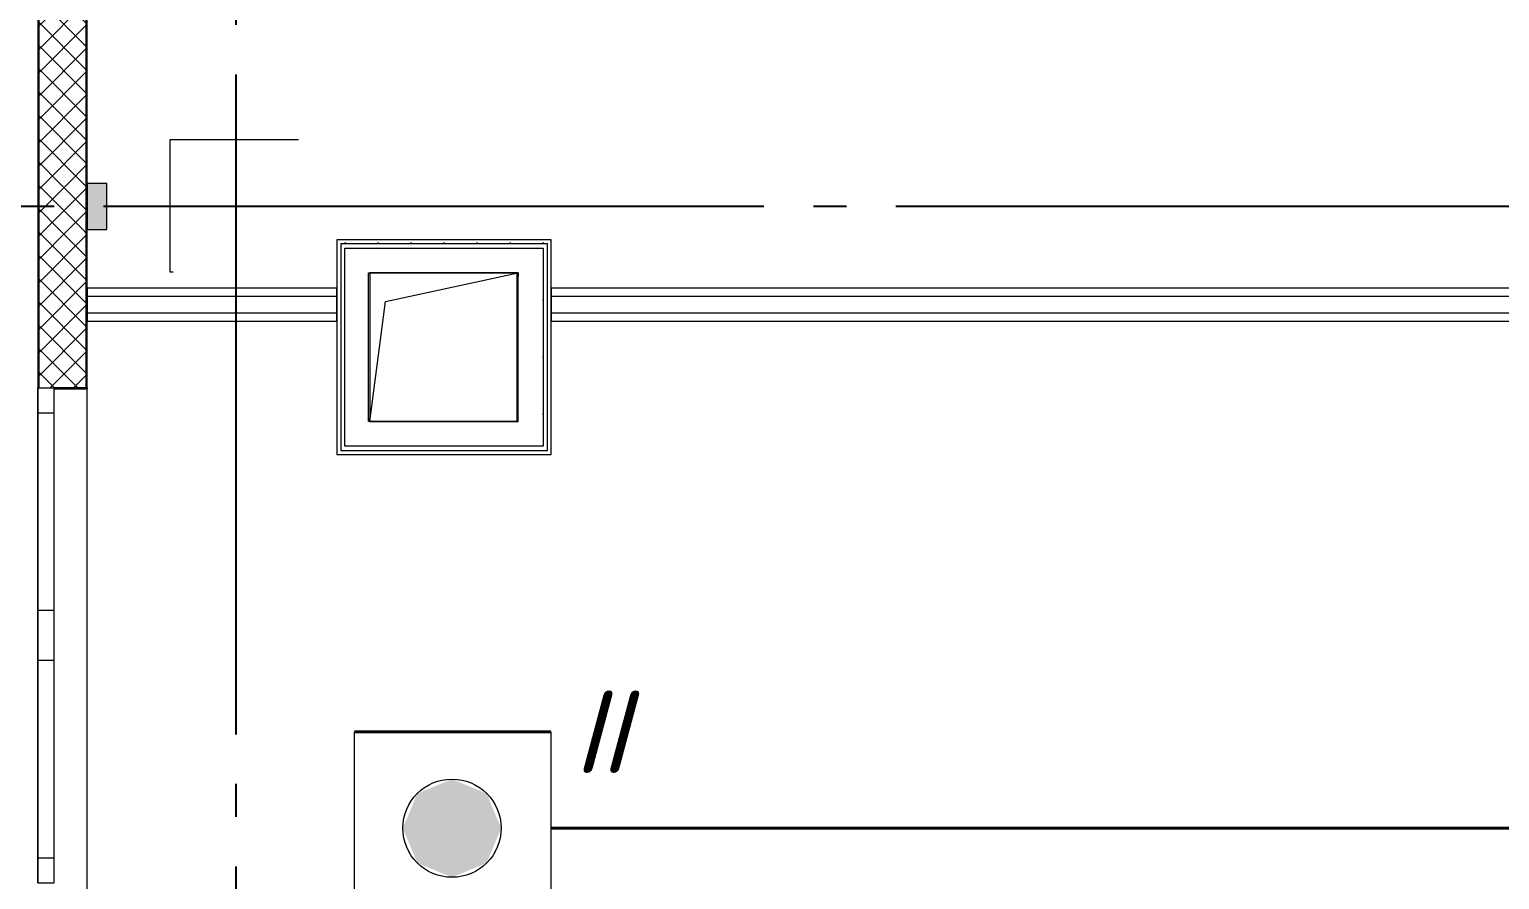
# Model space of a CAD drawing. Header units: millimetres. Extents: x 0 to 1286, y 0 to 420.
# Drawn here: x 91.94 to 136.47, y 139.19 to 164.95 of the extents above; entities that cross this region are included whole.
import ezdxf

# ---------------------------------------------------------------- set-up
doc = ezdxf.new("R2010")
doc.units = ezdxf.units.MM
for name, pattern in [('ГОСТ 2.303 5', [24, 20, -1.5, 1, -1.5]), ('СПКБ-0000-000-АР#003$0$Achse', [2300, 0, -800, 1500, 0]), ('СПКБ-0000-000-АР#003$0$Ashe', [300, 200, -100])]:
    doc.linetypes.add(name, pattern=pattern)
for name, color, linetype in [('Viewport2ForCustomObjects_0', 7, 'Continuous'), ('СПКБ-0000-000-АР#003$0$Колонны существующие', 7, 'Continuous'), ('СПКБ-0000-000-АР#003$0$Окна ArchiCAD', 7, 'Continuous'), ('СПКБ-0000-000-АР#003$0$Перекрытие', 7, 'Continuous'), ('СПКБ-0000-000-АР#003$0$Стены', 7, 'Continuous'), ('СПКБ-0000-000-АР#003$0$Фахверк', 7, 'Continuous'), ('Строительные оси', 7, 'Continuous'), ('ЭО_РАБОЧЕЕ ОСВЕЩЕНИЕ', 7, 'Continuous')]:
    doc.layers.add(name, color=color, linetype=linetype)
for name, color, linetype, lineweight in [('СПКБ-0000-000-АР#003$0$Колонны существующие_Ном._пера__2', 8, 'Continuous', 15), ('СПКБ-0000-000-АР#003$0$Окна ArchiCAD_Ном._пера__6', 5, 'Continuous', 9), ('СПКБ-0000-000-АР#003$0$Перекрытие_Ном._пера__1', 7, 'Continuous', 13), ('СПКБ-0000-000-АР#003$0$Стены_Ном._пера__1', 7, 'Continuous', 13), ('СПКБ-0000-000-АР#003$0$Стены_Ном._пера__20', 1, 'Continuous', 20), ('СПКБ-0000-000-АР#003$0$Фахверк_Ном._пера__1', 7, 'Continuous', 13), ('СПКБ-0000-000-АР#003$0$Шахты ОВ_Ном._пера__1', 7, 'Continuous', 13)]:
    doc.layers.add(name, color=color, linetype=linetype, lineweight=lineweight)
for name, color, linetype, lineweight, true_color in [('СПКБ-0000-000-АР#003$0$Окна ArchiCAD_Ном._пера__68', 7, 'Continuous', 20, 0xfd4435), ('СПКБ-0000-000-АР#003$0$Стены_Ном._пера__161', 7, 'Continuous', 13, 0xe11606), ('СПКБ-0000-000-АР#003$0$Стены_Ном._пера__68', 7, 'Continuous', 20, 0xfd4435), ('СПКБ-0000-000-АР#003$0$Фахверк_Ном._пера__102', 7, 'Continuous', 13, 0xcccccc)]:
    doc.layers.add(name, color=color, linetype=linetype, lineweight=lineweight, true_color=true_color)
doc.styles.add('2.5', font='isocpeui.ttf')
pattern_1 = [(45, (0, 0), (-35.35534, 35.35534), []), (135, (0, 0), (35.35534, 35.35534), [])]
pattern_2 = [(0, (0, 0), (0, 75), [0, -75])]
pattern_3 = [(0, (0, 0), (0, 173.2051), [0, -100]), (0, (50, 86.6), (0, 173.2051), [0, -100])]

# ---------------------------------------------------------------- blocks, each defined once
blk = doc.blocks.new('*E601')
at = {"layer": 'Строительные оси', "color": 3, "linetype": 'ГОСТ 2.303 5', "lineweight": 25}
for p, q in [((-239.569, 258.857), (-239.569, -45.143)), ((280.431, 38.857), (-283.569, 38.857))]:
    blk.add_line(p, q, dxfattribs=at)
at = {"layer": 'ЭО_РАБОЧЕЕ ОСВЕЩЕНИЕ', "color": 5, "lineweight": 40}
for p, q in [((-235.975, 22.939), (-230.025, 22.939)), ((-230.025, 20.014), (-195.216, 20.014))]:
    blk.add_line(p, q, dxfattribs=at)
at = {"layer": 'ЭО_РАБОЧЕЕ ОСВЕЩЕНИЕ', "color": 7, "lineweight": 0}
for p, q in [((-235.975, 16.989), (-235.975, 22.939)), ((-230.025, 22.939), (-230.025, 16.989))]:
    blk.add_line(p, q, dxfattribs=at)
blk.add_circle((-233.017, 20.014), 1.488, dxfattribs=at)
at = {"layer": 'ЭО_РАБОЧЕЕ ОСВЕЩЕНИЕ', "color": 5, "lineweight": 0}
for points in [[(-233.017, 21.502), (-234.069, 21.066), (-231.966, 21.066)], [(-234.069, 21.066), (-234.505, 20.014), (-231.53, 20.014)], [(-234.069, 21.066), (-231.966, 21.066), (-231.53, 20.014)], [(-234.505, 20.014), (-234.069, 18.962), (-231.966, 18.962)], [(-234.505, 20.014), (-231.53, 20.014), (-231.966, 18.962)], [(-234.069, 18.962), (-231.966, 18.962), (-233.017, 18.527)]]:
    blk.add_solid(points, dxfattribs=at)
blk = doc.blocks.new('СПКБ-0000-000-АР#003$0$Перекрытие_1', base_point=(-24406.7, -2530.3))
at = {"layer": 'СПКБ-0000-000-АР#003$0$Перекрытие_Ном._пера__1', "color": 7, "linetype": 'Continuous', "lineweight": 13, "flags": 128}
blk.add_lwpolyline([(-24406.7, -2530.3), (-24406.7, 18886.6), (-23563.9, 18885.7), (-23563.9, 17144.7), (-22883.9, 17144.7), (-20992.9, 17144.7), (-20022.9, 17144.7), (-20022.9, 20246.7), (-17951.9, 20246.7), (-17956.9, 23688.1), (-17956.9, 25286.1), (17852.7, 25286.1), (17852.7, -2530.3), (5843.1, -2530.3), (243.1, -2530.3)], close=True, dxfattribs=at)
blk = doc.blocks.new('СПКБ-0000-000-АР#003$0$Двустворчатое Окно 19')
at = {"layer": 'СПКБ-0000-000-АР#003$0$Окна ArchiCAD_Ном._пера__6', "color": 5, "linetype": 'Continuous', "lineweight": 9}
for p, q in [((-747, 100), (747, 100)), ((-750, 0), (-675, 0)), ((-675, 0), (-675, -50)), ((-675, 0), (-75, 0)), ((-75, -50), (-75, 0)), ((-75, 0), (0, 0)), ((0, 0), (75, 0)), ((75, 0), (75, -50)), ((75, 0), (675, 0)), ((675, -50), (675, 0)), ((675, 0), (750, 0)), ((-750, -50), (750, -50)), ((-675, -50), (-750, -50)), ((-75, -50), (-675, -50)), ((0, -50), (-75, -50)), ((75, -50), (0, -50)), ((675, -50), (75, -50)), ((750, -50), (675, -50))]:
    blk.add_line(p, q, dxfattribs=at)
at = {"layer": 'СПКБ-0000-000-АР#003$0$Окна ArchiCAD_Ном._пера__68', "color": 20, "linetype": 'Continuous', "lineweight": 20, "true_color": 0xfd4435}
for p, q in [((-750, -47), (-750, 0)), ((750, -47), (750, 0)), ((-750, -50), (-750, -47)), ((750, -50), (750, -47))]:
    blk.add_line(p, q, dxfattribs=at)
blk = doc.blocks.new('СПКБ-0000-000-АР#003$0$Стена_2', base_point=(-24406.7, 25306.1))
at = {"layer": 'СПКБ-0000-000-АР#003$0$Стены_Ном._пера__68', "linetype": 'Continuous', "lineweight": 20, "true_color": 0xfd4435}
for points in [[(-24556.7, 3955.7), (-24553.7, 3955.7), (-24553.7, 4835.7), (-24556.7, 4835.7)], [(-24409.7, 3955.7), (-24406.7, 3955.7), (-24406.7, 4835.7), (-24409.7, 4835.7)], [(-24556.7, 3955.7), (-24556.7, 3815.7), (-24553.7, 3815.7), (-24553.7, 3955.7)], [(-24409.7, 3815.7), (-24406.9, 3815.7), (-24406.9, 3955.7), (-24409.7, 3955.7)], [(-24556.7, 3815.7), (-24556.7, 3335.7), (-24553.7, 3335.7), (-24553.7, 3815.7)], [(-24409.7, 3815.7), (-24409.7, 3335.7), (-24406.7, 3335.7), (-24406.7, 3815.7)], [(-24406.7, 3332.7), (-24406.7, 3335.7), (-24409.7, 3335.7), (-24506.7, 3335.7), (-24506.7, 3332.7)]]:
    blk.add_hatch(color=20, dxfattribs=at).paths.add_polyline_path(points)
h = blk.add_hatch(dxfattribs=at)
h.set_pattern_fill('СЕТКА_5X5_ДИАГОНАЛЬНАЯ', color=20, style=0, pattern_type=2)
h.set_pattern_definition(pattern_1)
h.paths.add_polyline_path([(-24553.7, 3955.7), (-24409.7, 3955.7), (-24409.7, 4835.7), (-24506.7, 4835.7), (-24553.7, 4835.7)])
h = blk.add_hatch(dxfattribs=at)
h.set_pattern_fill('СЕТКА_5X5_ДИАГОНАЛЬНАЯ', color=20, style=0, pattern_type=2)
h.set_pattern_definition(pattern_1)
h.paths.add_polyline_path([(-24553.7, 3955.7), (-24553.7, 3815.7), (-24409.7, 3815.7), (-24409.7, 3955.7)])
h = blk.add_hatch(dxfattribs=at)
h.set_pattern_fill('СЕТКА_5X5_ДИАГОНАЛЬНАЯ', color=20, style=0, pattern_type=2)
h.set_pattern_definition(pattern_1)
h.paths.add_polyline_path([(-24553.7, 3335.7), (-24506.7, 3335.7), (-24409.7, 3335.7), (-24409.7, 3815.7), (-24553.7, 3815.7)])
at = {"layer": 'СПКБ-0000-000-АР#003$0$Стены_Ном._пера__68', "color": 20, "linetype": 'Continuous', "lineweight": 20, "true_color": 0xfd4435}
for p, q in [((-24553.7, 4835.7), (-24553.7, 3955.7)), ((-24409.7, 3955.7), (-24409.7, 4835.7)), ((-24553.7, 3955.7), (-24553.7, 3815.7)), ((-24409.7, 3815.7), (-24409.7, 3955.7)), ((-24553.7, 3815.7), (-24553.7, 3335.7)), ((-24409.7, 3335.7), (-24409.7, 3815.7)), ((-24556.7, 3335.7), (-24553.7, 3335.7)), ((-24553.7, 3335.7), (-24506.7, 3335.7)), ((-24506.7, 3335.7), (-24506.7, 3332.7)), ((-24409.7, 3335.7), (-24506.7, 3335.7)), ((-24506.7, 3332.7), (-24406.7, 3332.7)), ((-24406.7, 3335.7), (-24406.7, 3332.7))]:
    blk.add_line(p, q, dxfattribs=at)
at = {"layer": 'СПКБ-0000-000-АР#003$0$Стены_Ном._пера__68', "color": 20, "linetype": 'Continuous', "lineweight": 20, "true_color": 0xfd4435, "flags": 128}
for points in [[(-24556.7, 4835.7), (-24556.7, 3335.7)], [(-24406.7, 3955.7), (-24406.7, 4835.7)], [(-24406.7, 3335.7), (-24406.7, 3815.7)]]:
    blk.add_lwpolyline(points, dxfattribs=at)
at = {"layer": 'СПКБ-0000-000-АР#003$0$Окна ArchiCAD', "color": 5, "linetype": 'Continuous', "lineweight": 9, "xscale": -1, "zscale": 1000, "rotation": 270}
blk.add_blockref('СПКБ-0000-000-АР#003$0$Двустворчатое Окно 19', (-24506.7, 2585.7), dxfattribs=at)
blk = doc.blocks.new('СПКБ-0000-000-АР#003$0$Стена_25', base_point=(-24406.7, 3638))
at = {"layer": 'СПКБ-0000-000-АР#003$0$Стены_Ном._пера__161', "linetype": 'Continuous', "lineweight": 13, "true_color": 0xe11606}
h = blk.add_hatch(dxfattribs=at)
h.set_pattern_fill('ГИПС', color=12, style=0, pattern_type=2)
h.set_pattern_definition(pattern_2)
h.paths.add_polyline_path([(-23650.9, 3638), (-24406.7, 3638), (-24406.7, 3613), (-23650.9, 3613)])
h = blk.add_hatch(dxfattribs=at)
h.set_pattern_fill('ГИПС', color=12, style=0, pattern_type=2)
h.set_pattern_definition(pattern_2)
h.paths.add_polyline_path([(-24406.7, 3538), (-23650.9, 3538), (-23650.9, 3563), (-24406.7, 3563)])
at = {"layer": 'СПКБ-0000-000-АР#003$0$Стены_Ном._пера__161', "color": 12, "linetype": 'Continuous', "lineweight": 13, "true_color": 0xe11606}
for p, q in [((-23650.9, 3613), (-24406.7, 3613)), ((-24406.7, 3563), (-23650.9, 3563))]:
    blk.add_line(p, q, dxfattribs=at)
at = {"layer": 'СПКБ-0000-000-АР#003$0$Стены_Ном._пера__161', "color": 12, "linetype": 'Continuous', "lineweight": 13, "true_color": 0xe11606, "flags": 128}
for points in [[(-23650.9, 3638), (-24406.7, 3638)], [(-24406.7, 3638), (-24406.7, 3538)], [(-23650.9, 3538), (-23650.9, 3638)], [(-24406.7, 3538), (-23650.9, 3538)]]:
    blk.add_lwpolyline(points, dxfattribs=at)
blk = doc.blocks.new('СПКБ-0000-000-АР#003$0$Стена_120', base_point=(-23550.9, 3234.3))
at = {"layer": 'СПКБ-0000-000-АР#003$0$Стены_Ном._пера__20', "linetype": 'Continuous', "lineweight": 20}
h = blk.add_hatch(dxfattribs=at)
h.set_pattern_fill('ШТУКАТУРКА', color=1, style=0, pattern_type=2)
h.set_pattern_definition(pattern_3)
h.paths.add_polyline_path([(-23650.9, 3134.3), (-23000.9, 3134.3), (-23012.9, 3146.3), (-23638.9, 3146.3)])
h = blk.add_hatch(dxfattribs=at)
h.set_pattern_fill('ШТУКАТУРКА', color=1, style=0, pattern_type=2)
h.set_pattern_definition(pattern_3)
h.paths.add_polyline_path([(-23025.9, 3159.3), (-23625.9, 3159.3), (-23638.9, 3146.3), (-23012.9, 3146.3)])
at = {"layer": 'СПКБ-0000-000-АР#003$0$Стены_Ном._пера__1', "color": 7, "linetype": 'СПКБ-0000-000-АР#003$0$Achse', "lineweight": 13, "flags": 128}
blk.add_lwpolyline([(-23100.9, 3234.3), (-23550.9, 3234.3)], dxfattribs=at)
at = {"layer": 'СПКБ-0000-000-АР#003$0$Стены_Ном._пера__20', "color": 1, "linetype": 'Continuous', "lineweight": 20, "flags": 128}
blk.add_lwpolyline([(-23650.9, 3134.3), (-23000.9, 3134.3)], dxfattribs=at)
at = {"layer": 'СПКБ-0000-000-АР#003$0$Стены_Ном._пера__68', "color": 20, "linetype": 'Continuous', "lineweight": 20, "true_color": 0xfd4435}
for p, q in [((-23638.9, 3146.3), (-23012.9, 3146.3)), ((-23025.9, 3159.3), (-23625.9, 3159.3))]:
    blk.add_line(p, q, dxfattribs=at)
blk = doc.blocks.new('СПКБ-0000-000-АР#003$0$Стена_121', base_point=(-23100.9, 3234.3))
at = {"layer": 'СПКБ-0000-000-АР#003$0$Стены_Ном._пера__20', "linetype": 'Continuous', "lineweight": 20}
h = blk.add_hatch(dxfattribs=at)
h.set_pattern_fill('ШТУКАТУРКА', color=1, style=0, pattern_type=2)
h.set_pattern_definition(pattern_3)
h.paths.add_polyline_path([(-23025.9, 3759.3), (-23025.9, 3159.3), (-23012.9, 3146.3), (-23012.9, 3772.3)])
h = blk.add_hatch(dxfattribs=at)
h.set_pattern_fill('ШТУКАТУРКА', color=1, style=0, pattern_type=2)
h.set_pattern_definition(pattern_3)
h.paths.add_polyline_path([(-23000.9, 3134.3), (-23000.9, 3784.3), (-23012.9, 3772.3), (-23012.9, 3146.3)])
at = {"layer": 'СПКБ-0000-000-АР#003$0$Стены_Ном._пера__1', "color": 7, "linetype": 'СПКБ-0000-000-АР#003$0$Achse', "lineweight": 13, "flags": 128}
blk.add_lwpolyline([(-23100.9, 3684.3), (-23100.9, 3234.3)], dxfattribs=at)
at = {"layer": 'СПКБ-0000-000-АР#003$0$Стены_Ном._пера__20', "color": 1, "linetype": 'Continuous', "lineweight": 20, "flags": 128}
blk.add_lwpolyline([(-23000.9, 3134.3), (-23000.9, 3784.3)], dxfattribs=at)
at = {"layer": 'СПКБ-0000-000-АР#003$0$Стены_Ном._пера__68', "color": 20, "linetype": 'Continuous', "lineweight": 20, "true_color": 0xfd4435}
for p, q in [((-23025.9, 3759.3), (-23025.9, 3159.3)), ((-23012.9, 3146.3), (-23012.9, 3772.3))]:
    blk.add_line(p, q, dxfattribs=at)
blk = doc.blocks.new('СПКБ-0000-000-АР#003$0$Стена_130', base_point=(-23550.9, 3684.3))
at = {"layer": 'СПКБ-0000-000-АР#003$0$Стены_Ном._пера__20', "linetype": 'Continuous', "lineweight": 20}
h = blk.add_hatch(dxfattribs=at)
h.set_pattern_fill('ШТУКАТУРКА', color=1, style=0, pattern_type=2)
h.set_pattern_definition(pattern_3)
h.paths.add_polyline_path([(-23000.9, 3784.3), (-23650.9, 3784.3), (-23638.9, 3772.3), (-23012.9, 3772.3)])
h = blk.add_hatch(dxfattribs=at)
h.set_pattern_fill('ШТУКАТУРКА', color=1, style=0, pattern_type=2)
h.set_pattern_definition(pattern_3)
h.paths.add_polyline_path([(-23625.9, 3759.3), (-23025.9, 3759.3), (-23012.9, 3772.3), (-23638.9, 3772.3)])
at = {"layer": 'СПКБ-0000-000-АР#003$0$Стены_Ном._пера__1', "color": 7, "linetype": 'СПКБ-0000-000-АР#003$0$Achse', "lineweight": 13, "flags": 128}
blk.add_lwpolyline([(-23550.9, 3684.3), (-23100.9, 3684.3)], dxfattribs=at)
at = {"layer": 'СПКБ-0000-000-АР#003$0$Стены_Ном._пера__20', "color": 1, "linetype": 'Continuous', "lineweight": 20, "flags": 128}
blk.add_lwpolyline([(-23000.9, 3784.3), (-23650.9, 3784.3)], dxfattribs=at)
at = {"layer": 'СПКБ-0000-000-АР#003$0$Стены_Ном._пера__68', "color": 20, "linetype": 'Continuous', "lineweight": 20, "true_color": 0xfd4435}
for p, q in [((-23012.9, 3772.3), (-23638.9, 3772.3)), ((-23625.9, 3759.3), (-23025.9, 3759.3))]:
    blk.add_line(p, q, dxfattribs=at)
blk = doc.blocks.new('СПКБ-0000-000-АР#003$0$Стена_131', base_point=(-23550.9, 3234.3))
at = {"layer": 'СПКБ-0000-000-АР#003$0$Стены_Ном._пера__20', "linetype": 'Continuous', "lineweight": 20}
h = blk.add_hatch(dxfattribs=at)
h.set_pattern_fill('ШТУКАТУРКА', color=1, style=0, pattern_type=2)
h.set_pattern_definition(pattern_3)
h.paths.add_polyline_path([(-23650.9, 3784.3), (-23650.9, 3134.3), (-23638.9, 3146.3), (-23638.9, 3772.3)])
h = blk.add_hatch(dxfattribs=at)
h.set_pattern_fill('ШТУКАТУРКА', color=1, style=0, pattern_type=2)
h.set_pattern_definition(pattern_3)
h.paths.add_polyline_path([(-23625.9, 3159.3), (-23625.9, 3759.3), (-23638.9, 3772.3), (-23638.9, 3146.3)])
at = {"layer": 'СПКБ-0000-000-АР#003$0$Стены_Ном._пера__1', "color": 7, "linetype": 'СПКБ-0000-000-АР#003$0$Achse', "lineweight": 13, "flags": 128}
blk.add_lwpolyline([(-23550.9, 3234.3), (-23550.9, 3684.3)], dxfattribs=at)
at = {"layer": 'СПКБ-0000-000-АР#003$0$Стены_Ном._пера__20', "color": 1, "linetype": 'Continuous', "lineweight": 20, "flags": 128}
blk.add_lwpolyline([(-23650.9, 3784.3), (-23650.9, 3134.3)], dxfattribs=at)
at = {"layer": 'СПКБ-0000-000-АР#003$0$Стены_Ном._пера__68', "color": 20, "linetype": 'Continuous', "lineweight": 20, "true_color": 0xfd4435}
for p, q in [((-23638.9, 3772.3), (-23638.9, 3146.3)), ((-23625.9, 3159.3), (-23625.9, 3759.3))]:
    blk.add_line(p, q, dxfattribs=at)
blk = doc.blocks.new('СПКБ-0000-000-АР#003$0$Стена_132', base_point=(-23000.9, 3638))
at = {"layer": 'СПКБ-0000-000-АР#003$0$Стены_Ном._пера__161', "linetype": 'Continuous', "lineweight": 13, "true_color": 0xe11606}
h = blk.add_hatch(dxfattribs=at)
h.set_pattern_fill('ГИПС', color=12, style=0, pattern_type=2)
h.set_pattern_definition(pattern_2)
h.paths.add_polyline_path([(-18136.9, 3638), (-23000.9, 3638), (-23000.9, 3613), (-18136.9, 3613)])
h = blk.add_hatch(dxfattribs=at)
h.set_pattern_fill('ГИПС', color=12, style=0, pattern_type=2)
h.set_pattern_definition(pattern_2)
h.paths.add_polyline_path([(-23000.9, 3538), (-18136.9, 3538), (-18136.9, 3563), (-23000.9, 3563)])
at = {"layer": 'СПКБ-0000-000-АР#003$0$Стены_Ном._пера__161', "color": 12, "linetype": 'Continuous', "lineweight": 13, "true_color": 0xe11606}
for p, q in [((-18136.9, 3613), (-23000.9, 3613)), ((-23000.9, 3563), (-18136.9, 3563))]:
    blk.add_line(p, q, dxfattribs=at)
at = {"layer": 'СПКБ-0000-000-АР#003$0$Стены_Ном._пера__161', "color": 12, "linetype": 'Continuous', "lineweight": 13, "true_color": 0xe11606, "flags": 128}
for points in [[(-18136.9, 3638), (-23000.9, 3638)], [(-23000.9, 3638), (-23000.9, 3538)], [(-23000.9, 3538), (-18136.9, 3538)]]:
    blk.add_lwpolyline(points, dxfattribs=at)
blk = doc.blocks.new('СПКБ-0000-000-АР#003$0$Колонна_21', base_point=(-23956.9, 3887.9))
at = {"layer": 'СПКБ-0000-000-АР#003$0$Колонны существующие_Ном._пера__2', "color": 8, "linetype": 'СПКБ-0000-000-АР#003$0$Achse', "lineweight": 15, "flags": 128}
blk.add_lwpolyline([(-24156.9, 3687.9), (-23756.9, 3687.9), (-23756.9, 4087.9), (-24156.9, 4087.9)], close=True, dxfattribs=at)
blk = doc.blocks.new('СПКБ-0000-000-АР#003$0$Колонна_155', base_point=(-24376.9, 3885.7))
at = {"layer": 'СПКБ-0000-000-АР#003$0$Фахверк_Ном._пера__102', "linetype": 'Continuous', "lineweight": 13, "true_color": 0xcccccc}
blk.add_hatch(color=254, dxfattribs=at).paths.add_polyline_path([(-24406.9, 3955.7), (-24406.9, 3815.7), (-24346.9, 3815.7), (-24346.9, 3955.7)])
at = {"layer": 'СПКБ-0000-000-АР#003$0$Фахверк_Ном._пера__1', "color": 7, "linetype": 'Continuous', "lineweight": 13, "flags": 128}
blk.add_lwpolyline([(-24406.9, 3955.7), (-24406.9, 3815.7), (-24346.9, 3815.7), (-24346.9, 3955.7)], close=True, dxfattribs=at)
blk = doc.blocks.new('*E600')
at = {"layer": 'СПКБ-0000-000-АР#003$0$Шахты ОВ_Ном._пера__1', "color": 7, "linetype": 'Continuous', "lineweight": 13}
for p, q in [((14.558, 63.686), (10.058, 63.686)), ((10.058, 63.686), (10.058, 59.186)), ((10.535, 62.816), (14.558, 63.686)), ((14.558, 59.186), (14.558, 63.686)), ((10.058, 59.186), (10.535, 62.816)), ((10.058, 59.186), (14.558, 59.186))]:
    blk.add_line(p, q, dxfattribs=at)
at = {"layer": 'СПКБ-0000-000-АР#003$0$Шахты ОВ_Ном._пера__1', "color": 7, "linetype": 'СПКБ-0000-000-АР#003$0$Ashe', "lineweight": 13, "flags": 128}
blk.add_lwpolyline([(10.017, 63.686), (14.517, 63.686), (14.517, 59.186), (10.017, 59.186)], close=True, dxfattribs=at)
at = {"layer": 'СПКБ-0000-000-АР#003$0$Колонны существующие', "color": 8, "lineweight": 15, "xscale": 0.01, "yscale": 0.01, "zscale": 0.01}
blk.add_blockref('СПКБ-0000-000-АР#003$0$Колонна_21', (5.999, 65.722), dxfattribs=at)
at = {"layer": 'СПКБ-0000-000-АР#003$0$Перекрытие', "color": 7, "linetype": 'Continuous', "lineweight": 13, "xscale": 0.01, "yscale": 0.01, "zscale": 0.01}
blk.add_blockref('СПКБ-0000-000-АР#003$0$Перекрытие_1', (1.5, 1.54), dxfattribs=at)
at = {"layer": 'СПКБ-0000-000-АР#003$0$Стены', "color": 20, "lineweight": 20, "true_color": 0xfd4435, "xscale": 0.01, "yscale": 0.01, "zscale": 0.01}
blk.add_blockref('СПКБ-0000-000-АР#003$0$Стена_2', (1.5, 279.905), dxfattribs=at)
at = {"layer": 'СПКБ-0000-000-АР#003$0$Стены', "color": 12, "lineweight": 50, "true_color": 0xdf0000, "xscale": 0.01, "yscale": 0.01, "zscale": 0.01}
for name, p in [('СПКБ-0000-000-АР#003$0$Стена_130', (10.058, 63.686)), ('СПКБ-0000-000-АР#003$0$Стена_131', (10.058, 59.186)), ('СПКБ-0000-000-АР#003$0$Стена_121', (14.558, 59.186)), ('СПКБ-0000-000-АР#003$0$Стена_120', (10.058, 59.186))]:
    blk.add_blockref(name, p, dxfattribs=at)
at = {"layer": 'СПКБ-0000-000-АР#003$0$Стены', "color": 12, "lineweight": 13, "true_color": 0xe11606, "xscale": 0.01, "yscale": 0.01, "zscale": 0.01}
for name, p in [('СПКБ-0000-000-АР#003$0$Стена_25', (1.5, 63.223)), ('СПКБ-0000-000-АР#003$0$Стена_132', (15.558, 63.223))]:
    blk.add_blockref(name, p, dxfattribs=at)
at = {"layer": 'СПКБ-0000-000-АР#003$0$Фахверк', "color": 7, "lineweight": 13, "xscale": 0.01, "yscale": 0.01, "zscale": 0.01}
blk.add_blockref('СПКБ-0000-000-АР#003$0$Колонна_155', (1.799, 65.701), dxfattribs=at)

msp = doc.modelspace()

# ---------------------------------------------------------------- block references
msp.add_blockref('*E600', (92.189, 93.885))
at = {"layer": 'Viewport2ForCustomObjects_0'}
msp.add_blockref('*E601', (337.756, 120.729), dxfattribs=at)

# ---------------------------------------------------------------- texts
at = {"layer": 'ЭО_РАБОЧЕЕ ОСВЕЩЕНИЕ', "insert": (109.231, 143.668), "char_height": 2.5, "attachment_point": 5, "style": '2.5'}
msp.add_mtext('II', dxfattribs=at)

doc.saveas('drawing.dxf')
